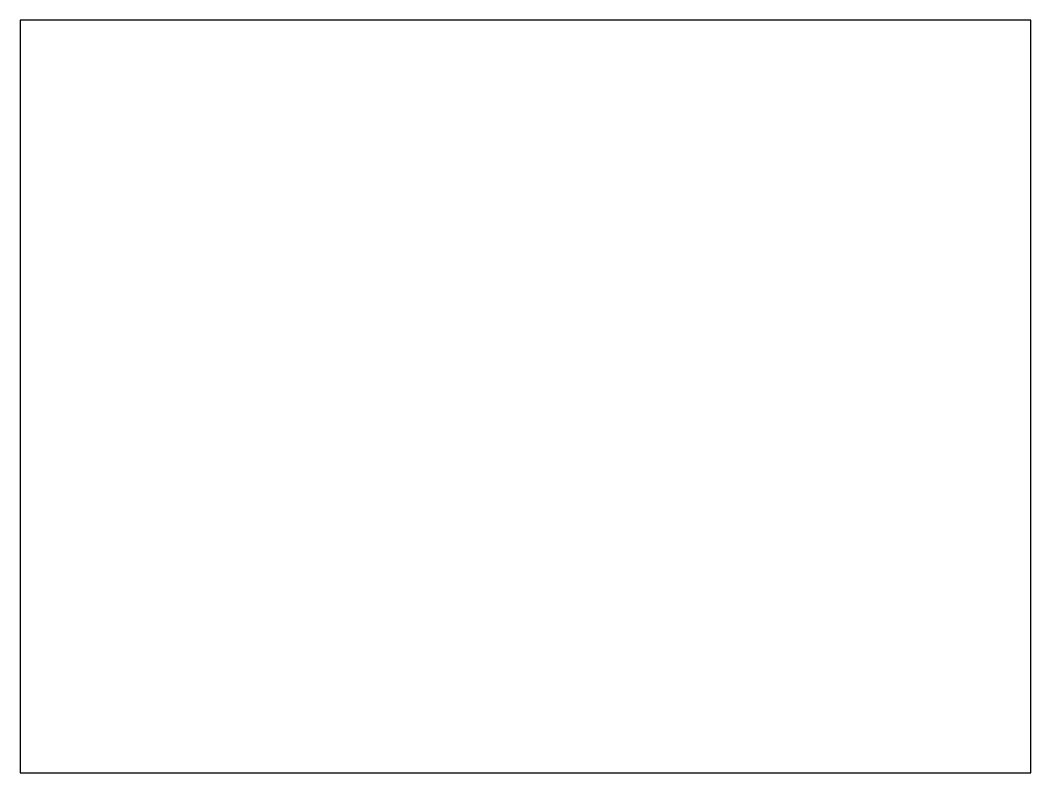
# Model space of a CAD drawing. Extents: x 45 to 515, y 45 to 395.
import ezdxf

# ---------------------------------------------------------------- set-up
doc = ezdxf.new("R2010")
doc.units = 0

msp = doc.modelspace()

# ---------------------------------------------------------------- linework, layer by layer
at = {"layer": 'TopOperation', "color": 0}
msp.add_lwpolyline([(45, 45), (515, 45), (515, 395), (45, 395)], close=True, dxfattribs=at)

doc.saveas('drawing.dxf')
